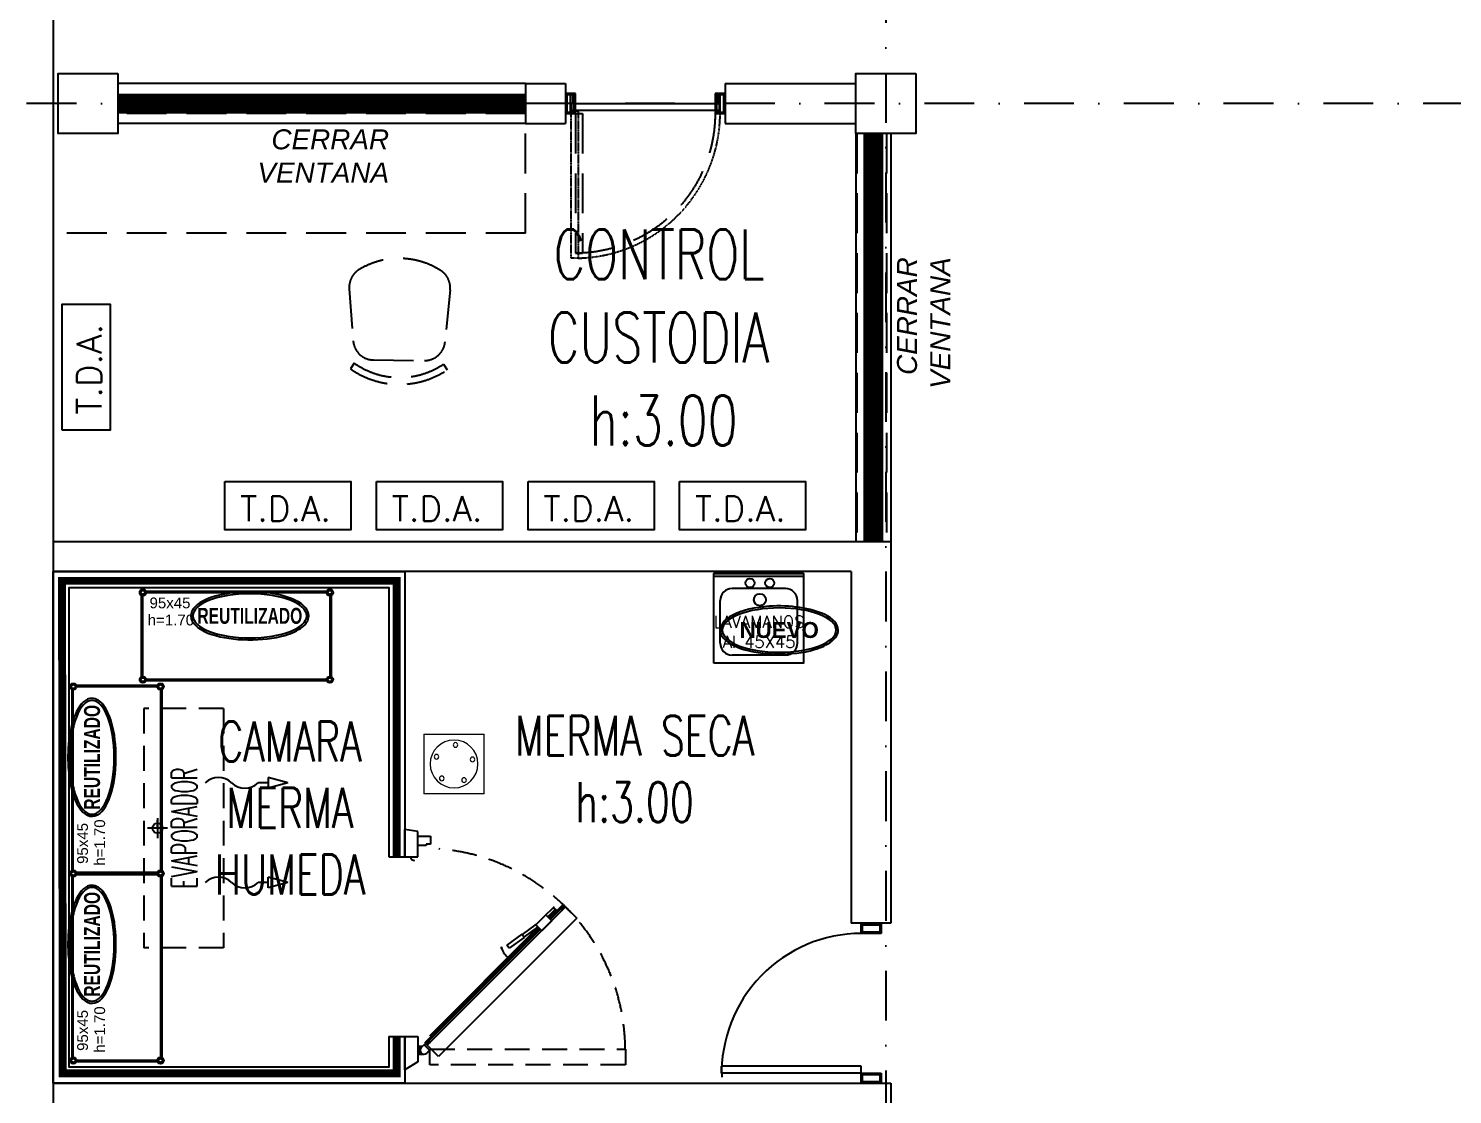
# Model space of a CAD drawing. Header units: millimetres. Extents: x 340 to 1003762, y 22 to 362022.
# Drawn here: x 591922 to 599061, y 294089 to 299433 of the extents above; entities that cross this region are included whole.
import ezdxf
from ezdxf.enums import TextEntityAlignment as Align

# ---------------------------------------------------------------- set-up
doc = ezdxf.new("R2010")
doc.units = ezdxf.units.MM
for name, pattern in [('LSBB_P_002 - PLANTA 1° NIVEL SALA DE VENTAS$0$000_ALTILLO PROPUESTA$0$HIDDEN', [0.375, 0.25, -0.125]), ('LSBB_P_002 - PLANTA 1° NIVEL SALA DE VENTAS$0$CONTINUOS', [0]), ('LSBB_P_002 - PLANTA 1° NIVEL SALA DE VENTAS$0$DASHDOT2', [0.5, 0.25, -0.125, 0, -0.125]), ('LSBB_P_002 - PLANTA 1° NIVEL SALA DE VENTAS$0$DASHED', [0.75, 0.5, -0.25]), ('LSBB_P_002 - PLANTA 1° NIVEL SALA DE VENTAS$0$HIDDEN', [0.375, 0.25, -0.125]), ('LSBB_P_002 - PLANTA 1° NIVEL SALA DE VENTAS$0$HIDDENX2', [0.75, 0.5, -0.25])]:
    doc.linetypes.add(name, pattern=pattern)
for name, color, linetype in [('A-DEMOLICION SV', 40, 'Continuous'), ('LSBB_P_002 - PLANTA 1° NIVEL SALA DE VENTAS$0$A-ACTIVOS NUEVOS', 20, 'Continuous'), ('LSBB_P_002 - PLANTA 1° NIVEL SALA DE VENTAS$0$A-ACTIVOS REUTILIZADOS', 7, 'Continuous'), ('LSBB_P_002 - PLANTA 1° NIVEL SALA DE VENTAS$0$A-Artefactos', 8, 'Continuous'), ('LSBB_P_002 - PLANTA 1° NIVEL SALA DE VENTAS$0$A-DEMOLICIONES', 30, 'LSBB_P_002 - PLANTA 1° NIVEL SALA DE VENTAS$0$DASHED'), ('LSBB_P_002 - PLANTA 1° NIVEL SALA DE VENTAS$0$A-DETL-0002', 2, 'Continuous'), ('LSBB_P_002 - PLANTA 1° NIVEL SALA DE VENTAS$0$A-DETL-0011', 8, 'Continuous'), ('LSBB_P_002 - PLANTA 1° NIVEL SALA DE VENTAS$0$A-Equipamiento acero inox', 8, 'Continuous'), ('LSBB_P_002 - PLANTA 1° NIVEL SALA DE VENTAS$0$A-EVAPORADOR', 8, 'Continuous'), ('LSBB_P_002 - PLANTA 1° NIVEL SALA DE VENTAS$0$A-MOBILIARIO', 8, 'Continuous'), ('LSBB_P_002 - PLANTA 1° NIVEL SALA DE VENTAS$0$A-PANEL CAMARA NUEVO', 10, 'LSBB_P_002 - PLANTA 1° NIVEL SALA DE VENTAS$0$CONTINUOS'), ('LSBB_P_002 - PLANTA 1° NIVEL SALA DE VENTAS$0$A-PILETAS NUEVAS', 8, 'Continuous'), ('LSBB_P_002 - PLANTA 1° NIVEL SALA DE VENTAS$0$A-PUERTAS NUEVAS', 10, 'Continuous'), ('LSBB_P_002 - PLANTA 1° NIVEL SALA DE VENTAS$0$A-SE CONSTRUYE RELLENO', 10, 'LSBB_P_002 - PLANTA 1° NIVEL SALA DE VENTAS$0$CONTINUOS'), ('LSBB_P_002 - PLANTA 1° NIVEL SALA DE VENTAS$0$A-TDA', 14, 'Continuous'), ('LSBB_P_002 - PLANTA 1° NIVEL SALA DE VENTAS$0$A-Textos', 2, 'Continuous'), ('LSBB_P_002 - PLANTA 1° NIVEL SALA DE VENTAS$0$EJES', 8, 'LSBB_P_002 - PLANTA 1° NIVEL SALA DE VENTAS$0$DASHDOT2'), ('LSBB_P_002 - PLANTA 1° NIVEL SALA DE VENTAS$0$ESTRUCTURA', 5, 'Continuous'), ('LSBB_P_002 - PLANTA 1° NIVEL SALA DE VENTAS$0$MUROS', 5, 'Continuous'), ('LSBB_P_002 - PLANTA 1° NIVEL SALA DE VENTAS$0$PUERTAS', 2, 'Continuous'), ('LSBB_P_002 - PLANTA 1° NIVEL SALA DE VENTAS$0$TAB-REJA', 1, 'Continuous'), ('LSBB_P_002 - PLANTA 1° NIVEL SALA DE VENTAS$0$TABIQUE', 3, 'Continuous'), ('LSBB_P_002 - PLANTA 1° NIVEL SALA DE VENTAS$0$TEXTOS', 7, 'Continuous')]:
    doc.layers.add(name, color=color, linetype=linetype)
doc.styles.add('LSBB_P_002 - PLANTA 1° NIVEL SALA DE VENTAS$0$ARIAL', font='')
doc.styles.add('LSBB_P_002 - PLANTA 1° NIVEL SALA DE VENTAS$0$ROMANS', font='romans')
doc.styles.add('LSBB_P_002 - PLANTA 1° NIVEL SALA DE VENTAS$0$ROMANS20', font='ROMANS8.SHX', dxfattribs={"width": 0.9, "height": 2})
doc.styles.add('LSBB_P_002 - PLANTA 1° NIVEL SALA DE VENTAS$0$SANSSERIF', font='sas_____.pfb')
doc.styles.get('LSBB_P_002 - PLANTA 1° NIVEL SALA DE VENTAS$0$ARIAL').set_extended_font_data('Arial', bold=True)

# ---------------------------------------------------------------- blocks, each defined once
blk = doc.blocks.new('LSBB_P_002 - PLANTA 1° NIVEL SALA DE VENTAS$0$A$C18211239')
at = {"layer": 'LSBB_P_002 - PLANTA 1° NIVEL SALA DE VENTAS$0$A-TDA'}
blk.add_lwpolyline([(0, 0.1934), (0.5054, 0.1934), (0.5054, 0), (0, 0)], close=True, dxfattribs=at)
at = {"layer": 'LSBB_P_002 - PLANTA 1° NIVEL SALA DE VENTAS$0$A-TDA', "style": 'LSBB_P_002 - PLANTA 1° NIVEL SALA DE VENTAS$0$ROMANS'}
blk.add_text('T.D.A.', height=0.1, dxfattribs=at).set_placement((0.0614, 0.0346))
blk = doc.blocks.new('LSBB_P_002 - PLANTA 1° NIVEL SALA DE VENTAS$0$A$C282C68B8')
at = {"layer": 'LSBB_P_002 - PLANTA 1° NIVEL SALA DE VENTAS$0$A-Equipamiento acero inox', "linetype": 'Continuous'}
for points in [[(0.0097, 0.0308), (0.0097, 0.4386)], [(0.0161, 0.0321), (0.0161, 0.4373)], [(0.0308, 0.4597), (0.9386, 0.4597)], [(0.0321, 0.4534), (0.9373, 0.4534)], [(0.9534, 0.4373), (0.9534, 0.0321)], [(0.9597, 0.4386), (0.9597, 0.0308)], [(0.9386, 0.0097), (0.0308, 0.0097)], [(0.9373, 0.0161), (0.0321, 0.0161)]]:
    blk.add_lwpolyline(points, dxfattribs=at)
for centre, radius in [((0.0161, 0.4534), 0.0161), ((0.0161, 0.4534), 0.00971), ((0.9534, 0.4534), 0.0161), ((0.9534, 0.4534), 0.00971), ((0.0161, 0.0161), 0.0161), ((0.0161, 0.0161), 0.00971), ((0.9534, 0.0161), 0.0161), ((0.9534, 0.0161), 0.00971)]:
    blk.add_circle(centre, radius, dxfattribs=at)
blk = doc.blocks.new('LSBB_P_002 - PLANTA 1° NIVEL SALA DE VENTAS$0$A$C6D5A0C58')
at = {"layer": 'LSBB_P_002 - PLANTA 1° NIVEL SALA DE VENTAS$0$A-ACTIVOS REUTILIZADOS', "extrusion": (0, 0, -1)}
blk.add_ellipse((0, 0), major_axis=(0.2855, 0), ratio=0.388575, dxfattribs=at)
at = {"layer": 'LSBB_P_002 - PLANTA 1° NIVEL SALA DE VENTAS$0$A-ACTIVOS REUTILIZADOS'}
blk.add_open_spline([(0.2955, 0), (0.2955, -0.021), (0.2828, -0.0409), (0.2407, -0.0737), (0.2108, -0.0875), (0.0693, -0.1291), (-0.0893, -0.1272), (-0.2453, -0.0748), (-0.2842, -0.048), (-0.3027, 0.019), (-0.2777, 0.0523), (-0.188, 0.0987), (-0.1218, 0.1143), (0.0524, 0.1263), (0.163, 0.1102), (0.2698, 0.0572), (0.2955, 0.0303), (0.2955, 0)], degree=3, knots=[0, 0, 0, 0, 0.461791, 0.461791, 0.923583, 0.923583, 2.283227, 2.283227, 3.034626, 3.034626, 3.786024, 3.786024, 4.537423, 4.537423, 5.618495, 5.618495, 6.283185, 6.283185, 6.283185, 6.283185], dxfattribs=at)
at = {"layer": 'LSBB_P_002 - PLANTA 1° NIVEL SALA DE VENTAS$0$A-ACTIVOS REUTILIZADOS', "style": 'LSBB_P_002 - PLANTA 1° NIVEL SALA DE VENTAS$0$ARIAL', "width": 0.7}
blk.add_text('REUTILIZADO', height=0.08, dxfattribs=at).set_placement((0, 0), align=Align.MIDDLE_CENTER)
blk = doc.blocks.new('LSBB_P_002 - PLANTA 1° NIVEL SALA DE VENTAS$0$A$C69995B83')
at = {"linetype": 'Continuous', "lineweight": 20}
for p, q in [((0, 0), (-0.3, 0)), ((-0.3, 0), (-0.3, -0.3)), ((0, -0.3), (0, 0)), ((-0.3, -0.3), (0, -0.3))]:
    blk.add_line(p, q, dxfattribs=at)
at = {"linetype": 'Continuous', "lineweight": 20, "const_width": 0.00333}
blk.add_lwpolyline([(-0.3, -0.3), (-0.3, 0), (0, 0), (0, -0.3)], close=True, dxfattribs=at)
at = {"linetype": 'Continuous', "lineweight": 20}
for centre, radius in [((-0.15, -0.15), 0.1199), ((-0.1863, -0.062), 0.0117), ((-0.0775, -0.0883), 0.0117), ((-0.2449, -0.1573), 0.0117), ((-0.2449, -0.1573), 0.0117), ((-0.0689, -0.1999), 0.0117), ((-0.1724, -0.2425), 0.0117)]:
    blk.add_circle(centre, radius, dxfattribs=at)
blk = doc.blocks.new('LSBB_P_002 - PLANTA 1° NIVEL SALA DE VENTAS$0$EVC5-302-22')
at = {"linetype": 'LSBB_P_002 - PLANTA 1° NIVEL SALA DE VENTAS$0$HIDDEN', "ltscale": 0.5}
for p, q in [((2.3, -0.1), (1.1, -0.1)), ((1.1, -0.5), (1.1, -0.1)), ((2.3, -0.5), (2.3, -0.1)), ((2.3, -0.5), (1.1, -0.5))]:
    blk.add_line(p, q, dxfattribs=at)
for p, q in [((1.7, -0.2188), (1.7, -0.1188)), ((1.75, -0.1688), (1.65, -0.1688)), ((1.7, -0.1688), (1.74, -0.1688)), ((1.4269, -0.7226), (1.4269, -0.6726)), ((1.9269, -0.7226), (1.9269, -0.6726)), ((1.4001, -0.7226), (1.4537, -0.7226)), ((1.4269, -0.8226), (1.4001, -0.7226)), ((1.4269, -0.8226), (1.4537, -0.7226)), ((1.9537, -0.7226), (1.9001, -0.7226)), ((1.9269, -0.8226), (1.9001, -0.7226)), ((1.9269, -0.8226), (1.9537, -0.7226))]:
    blk.add_line(p, q)
blk.add_circle((1.7, -0.1688), 0.025)
for centre, start, end in [((1.3584, -0.4738), 315.9581, 44.0419), ((1.8584, -0.4738), 315.9581, 44.0419), ((1.4954, -0.6063), 135.9581, 224.0419), ((1.9954, -0.6063), 135.9581, 224.0419)]:
    blk.add_arc(centre, 0.0953, start, end)
at = {"style": 'LSBB_P_002 - PLANTA 1° NIVEL SALA DE VENTAS$0$ROMANS20', "width": 0.55}
blk.add_text('EVAPORADOR', height=0.128, dxfattribs=at).set_placement((1.7009, -0.3034), align=Align.MIDDLE)
blk = doc.blocks.new('LSBB_P_002 - PLANTA 1° NIVEL SALA DE VENTAS$0$P-AL3')
at = {"layer": 'LSBB_P_002 - PLANTA 1° NIVEL SALA DE VENTAS$0$A-DETL-0002'}
for p, q in [((-2358.39, -11212.39), (-2358.64, -11212.39)), ((-2357.88, -11212.39), (-2358.14, -11212.39)), ((-2357.88, -11212.39), (-2358.14, -11212.39))]:
    blk.add_line(p, q, dxfattribs=at)
for points in [[(-2361.14, -11213.89), (-2358.64, -11213.89), (-2358.64, -11203.89), (-2361.14, -11203.89)], [(-2281.14, -11213.89), (-2283.64, -11213.89), (-2283.64, -11203.89), (-2281.14, -11203.89)]]:
    blk.add_lwpolyline(points, close=True, dxfattribs=at)
at = {"layer": 'LSBB_P_002 - PLANTA 1° NIVEL SALA DE VENTAS$0$A-DETL-0002', "flags": 128}
for points in [[(-2358, -11203.89), (-2357.64, -11204.24), (-2357.64, -11208.89), (-2358.64, -11208.89), (-2358.64, -11203.89), (-2358, -11203.89)], [(-2284.29, -11203.89), (-2284.64, -11204.24), (-2284.64, -11208.89), (-2283.64, -11208.89), (-2283.64, -11203.89), (-2284.29, -11203.89)]]:
    blk.add_lwpolyline(points, dxfattribs=at)
at = {"layer": 'LSBB_P_002 - PLANTA 1° NIVEL SALA DE VENTAS$0$A-DETL-0002'}
blk.add_lwpolyline([(-2358.39, -11212.39), (-2358.39, -11209.72), (-2358.14, -11209.72), (-2358.14, -11212.39)], dxfattribs=at)
at = {"layer": 'LSBB_P_002 - PLANTA 1° NIVEL SALA DE VENTAS$0$A-DETL-0002', "flags": 128}
blk.add_lwpolyline([(-2284.15, -11212.39), (-2358.14, -11212.39), (-2358.14, -11208.89), (-2284.15, -11208.89)], close=True, dxfattribs=at)
at = {"layer": 'LSBB_P_002 - PLANTA 1° NIVEL SALA DE VENTAS$0$A-DETL-0002'}
blk.add_arc((-2358.26, -11212.39), 0.381, 180, 0, dxfattribs=at)
at = {"layer": 'LSBB_P_002 - PLANTA 1° NIVEL SALA DE VENTAS$0$A-DETL-0011', "linetype": 'LSBB_P_002 - PLANTA 1° NIVEL SALA DE VENTAS$0$HIDDENX2', "ltscale": 0.3, "flags": 128}
blk.add_lwpolyline([(-2358.26, -11286.38), (-2358.26, -11212.51), (-2354.76, -11212.51), (-2354.76, -11286.38)], close=True, dxfattribs=at)
at = {"layer": 'LSBB_P_002 - PLANTA 1° NIVEL SALA DE VENTAS$0$A-DETL-0011', "linetype": 'LSBB_P_002 - PLANTA 1° NIVEL SALA DE VENTAS$0$HIDDENX2', "ltscale": 0.3}
blk.add_arc((-2356.45, -11213.59), 72.81, 271.32984, 359.7643, dxfattribs=at)
blk = doc.blocks.new('LSBB_P_002 - PLANTA 1° NIVEL SALA DE VENTAS$0$A$C529333AF')
at = {"layer": 'LSBB_P_002 - PLANTA 1° NIVEL SALA DE VENTAS$0$A-ACTIVOS NUEVOS', "extrusion": (0, 0, -1)}
blk.add_ellipse((0, 0), major_axis=(0.2855, 0), ratio=0.388575, dxfattribs=at)
at = {"layer": 'LSBB_P_002 - PLANTA 1° NIVEL SALA DE VENTAS$0$A-ACTIVOS NUEVOS'}
blk.add_open_spline([(0.2955, 0), (0.2955, -0.021), (0.2828, -0.0409), (0.2407, -0.0737), (0.2108, -0.0875), (0.0693, -0.1291), (-0.0893, -0.1272), (-0.2453, -0.0748), (-0.2842, -0.048), (-0.3027, 0.019), (-0.2777, 0.0523), (-0.188, 0.0987), (-0.1218, 0.1143), (0.0524, 0.1263), (0.163, 0.1102), (0.2698, 0.0572), (0.2955, 0.0303), (0.2955, 0)], degree=3, knots=[0, 0, 0, 0, 0.461791, 0.461791, 0.923583, 0.923583, 2.283227, 2.283227, 3.034626, 3.034626, 3.786024, 3.786024, 4.537423, 4.537423, 5.618495, 5.618495, 6.283185, 6.283185, 6.283185, 6.283185], dxfattribs=at)
at = {"layer": 'LSBB_P_002 - PLANTA 1° NIVEL SALA DE VENTAS$0$A-ACTIVOS NUEVOS', "insert": (0, 0), "char_height": 0.08, "attachment_point": 5, "style": 'LSBB_P_002 - PLANTA 1° NIVEL SALA DE VENTAS$0$ARIAL'}
blk.add_mtext_dynamic_manual_height_columns('NUEVO', width=0.536552, gutter_width=0.7, heights=[0], dxfattribs=at)
blk = doc.blocks.new('LSBB_P_002 - PLANTA 1° NIVEL SALA DE VENTAS$0$A$C51DB38BC')
at = {"ltscale": 10}
h = blk.add_hatch(color=256, dxfattribs=at)
h.paths.add_polyline_path([(0.5012, 0.623), (0.507, 0.6276), (0.5086, 0.6235)])
h.paths.add_polyline_path([(0.5616, 0.6673), (0.5592, 0.6602), (0.5556, 0.6628)])
for p, q in [((0.3011, 0.9458), (0.3577, 1.0023)), ((0.3577, 1.0023), (1.0507, 0.3094)), ((0.2908, 0.9323), (0.2908, 0.9323)), ((0.2909, 0.9318), (0.3579, 0.8648)), ((0.3042, 0.931), (0.2916, 0.9329)), ((0.3006, 0.9452), (0.2946, 0.9392)), ((0.2946, 0.9382), (0.2971, 0.9357)), ((0.3004, 0.9429), (0.2962, 0.9387)), ((0.2962, 0.9387), (0.2981, 0.9368)), ((0.2999, 0.9395), (0.2974, 0.9383)), ((0.2981, 0.9357), (0.2981, 0.9357)), ((0.2987, 0.9299), (0.3031, 0.9252)), ((0.3098, 0.9296), (0.2999, 0.9395)), ((0.3011, 0.9458), (0.9941, 0.2528)), ((0.3011, 0.9458), (0.9941, 0.2528)), ((0.3011, 0.9458), (0.9941, 0.2528)), ((0.3017, 0.9442), (0.3011, 0.9437)), ((0.3017, 0.9442), (0.3015, 0.944)), ((0.3017, 0.9452), (0.3017, 0.9452)), ((0.3086, 0.9271), (0.3098, 0.9296)), ((0.3131, 0.9302), (0.3089, 0.926)), ((0.3154, 0.9304), (0.3094, 0.9244)), ((0.3144, 0.9315), (0.3139, 0.9309)), ((0.3154, 0.9315), (0.3154, 0.9315)), ((0.3004, 0.8885), (0.3129, 0.876)), ((0.3031, 0.9252), (0.3607, 0.8676)), ((0.3048, 0.8841), (0.3144, 0.8938)), ((0.3059, 0.9279), (0.3059, 0.9279)), ((0.3084, 0.9244), (0.3059, 0.9269)), ((0.3059, 0.9269), (0.3629, 0.8698)), ((0.3089, 0.926), (0.307, 0.9279)), ((0.3117, 0.8998), (0.3523, 0.8592)), ((0.3129, 0.876), (0.341, 0.8479)), ((0.3144, 0.8938), (0.3507, 0.8575)), ((0.341, 0.8479), (0.37, 0.8769)), ((0.37, 0.8769), (0.4203, 0.8266)), ((0.341, 0.8479), (0.3913, 0.7976)), ((0.3872, 0.7996), (0.4392, 0.7279)), ((0.3913, 0.7976), (0.4203, 0.8266)), ((0.401, 0.8072), (0.4518, 0.7371)), ((0.4026, 0.8089), (0.9481, 0.2634)), ((0.9801, 0.2426), (0.4082, 0.8145)), ((0.9735, 0.2548), (0.411, 0.8173)), ((0.9752, 0.2576), (0.4133, 0.8195)), ((0.4534, 0.7383), (0.4375, 0.7268)), ((0.4375, 0.7268), (0.4924, 0.6511)), ((0.4534, 0.7383), (0.5082, 0.6626)), ((0.5082, 0.6626), (0.4924, 0.6511)), ((1.0507, 0.3094), (0.9941, 0.2528)), ((-0.0535, 0.205), (-0.0535, 0.2691)), ((-0.0535, 0.2691), (-0.0143, 0.2691)), ((-0.0143, 0.2691), (-0.0143, 0.248)), ((-0.0143, 0.248), (-0.0067, 0.248)), ((-0.0067, 0.248), (-0.0067, 0.205)), ((0.9787, 0.2671), (0.9727, 0.2611)), ((0.9727, 0.2601), (0.9752, 0.2576)), ((0.9782, 0.2503), (0.9735, 0.2548)), ((0.9785, 0.2648), (0.9743, 0.2606)), ((0.9743, 0.2606), (0.9762, 0.2586)), ((0.9754, 0.2603), (0.9779, 0.2615)), ((0.9762, 0.2576), (0.9762, 0.2576)), ((0.9779, 0.2615), (0.9878, 0.2516)), ((0.9798, 0.2661), (0.9792, 0.2655)), ((0.9793, 0.2559), (0.9813, 0.2433)), ((0.9798, 0.2671), (0.9798, 0.2671)), ((0.9806, 0.2425), (0.9806, 0.2425)), ((0.984, 0.2498), (0.984, 0.2498)), ((0.9865, 0.2463), (0.984, 0.2487)), ((1.0124, 0.2711), (0.9849, 0.2436)), ((0.9919, 0.2365), (0.9849, 0.2436)), ((0.987, 0.2479), (0.9851, 0.2498)), ((0.9878, 0.2516), (0.9866, 0.2491)), ((0.9913, 0.2521), (0.987, 0.2479)), ((0.9936, 0.2523), (0.9876, 0.2463)), ((1.0195, 0.2641), (0.9919, 0.2365)), ((0.9919, 0.2365), (1.0057, 0.2227)), ((0.9925, 0.2533), (0.992, 0.2528)), ((0.9925, 0.2533), (0.9923, 0.2532)), ((0.9936, 0.2533), (0.9936, 0.2533)), ((1, 0.2284), (1, 0.215)), ((1, 0.215), (1, 0.205)), ((1, 0.215), (1.039, 0.215)), ((1, 0.215), (1.039, 0.215)), ((1.0195, 0.2641), (1.0124, 0.2711)), ((1.0333, 0.2503), (1.0195, 0.2641)), ((1.039, 0.215), (1.039, 0.2345)), ((1.039, 0.205), (1.039, 0.215)), ((-0.078, 0.205), (-0.088, 0.14)), ((0.05, 0.205), (-0.078, 0.205)), ((0.05, 0.14), (0.05, 0.205)), ((0.95, 0.205), (1.078, 0.205)), ((0.95, 0.14), (0.95, 0.205)), ((1, 0.205), (1.039, 0.205)), ((1, 0.205), (1.039, 0.205)), ((1.078, 0.205), (1.117, 0.14)), ((0.05, 0.14), (-0.088, 0.14)), ((1.117, 0.14), (0.95, 0.14))]:
    blk.add_line(p, q)
for p, q in [((0.5616, 0.6673), (0.5556, 0.6628)), ((0.5592, 0.6602), (0.5556, 0.6628)), ((0.5616, 0.6673), (0.5592, 0.6602)), ((0.5012, 0.623), (0.507, 0.6276)), ((0.5012, 0.623), (0.5086, 0.6235)), ((0.5086, 0.6235), (0.507, 0.6276))]:
    blk.add_line(p, q, dxfattribs=at)
at = {"color": 8, "linetype": 'LSBB_P_002 - PLANTA 1° NIVEL SALA DE VENTAS$0$HIDDEN', "ltscale": 0.5, "elevation": 0}
blk.add_lwpolyline([(1.0931, 1.246), (1.0931, 0.266), (1.0131, 0.266), (1.0131, 1.246)], close=True, dxfattribs=at)
at = {"color": 8, "linetype": 'LSBB_P_002 - PLANTA 1° NIVEL SALA DE VENTAS$0$HIDDEN', "ltscale": 0.5}
blk.add_arc((1.0208, 0.2317), 1.0139, 90.43843, 175.56887, dxfattribs=at)
for centre, radius, start, end in [((0.2915, 0.9322), 0.00075, 80, 170.66084), ((0.2915, 0.9322), 0.00075, 170.66084, 260), ((0.2951, 0.9387), 0.00075, 135, 225), ((0.2976, 0.9362), 0.00075, 225, 315), ((0.2975, 0.938), 0.00025, 116.56505, 225), ((0.2976, 0.9362), 0.00075, 315, 45), ((0.3011, 0.9447), 0.00075, 45, 135), ((0.3011, 0.9447), 0.00075, 315, 45), ((0.3064, 0.9274), 0.00075, 45, 135), ((0.3149, 0.9309), 0.00075, 45, 135), ((0.3149, 0.9309), 0.00075, 315, 45), ((0.3064, 0.9274), 0.00075, 135, 225), ((0.3083, 0.9272), 0.00025, 225, 333.43495), ((0.3089, 0.9249), 0.00075, 225, 315), ((0.9732, 0.2606), 0.00075, 135, 225), ((0.9757, 0.2581), 0.00075, 225, 315), ((0.9757, 0.2581), 0.00075, 315, 45), ((0.9792, 0.2666), 0.00075, 45, 135), ((0.9792, 0.2666), 0.00075, 315, 45), ((0.9805, 0.2432), 0.00075, 190, 279.33916), ((0.9805, 0.2432), 0.00075, 279.33916, 10), ((0.9845, 0.2493), 0.00075, 135, 225), ((0.9845, 0.2493), 0.00075, 45, 135), ((0.987, 0.2468), 0.00075, 225, 315), ((0.993, 0.2528), 0.00075, 45, 135), ((0.993, 0.2528), 0.00075, 315, 45), ((1.0195, 0.2365), 0.0195, 225, 45), ((1.0195, 0.2345), 0.0195, 0, 2.93953), ((0.0476, 0.189), 0.0201, 276.97271, 0)]:
    blk.add_arc(centre, radius, start, end)
at = {"ltscale": 10}
blk.add_arc((0.4674, 0.7325), 0.1146, 290.71105, 321.72842, dxfattribs=at)
for points in [[(0.3131, 0.9302), (0.3128, 0.9305), (0.3124, 0.9308), (0.3111, 0.9317), (0.3103, 0.9323), (0.3086, 0.9336), (0.3078, 0.9342), (0.3065, 0.9355), (0.3059, 0.9361), (0.3047, 0.9373), (0.3042, 0.9379), (0.3027, 0.9398), (0.3017, 0.9411), (0.3006, 0.9426), (0.3005, 0.9428), (0.3004, 0.9429)], [(0.9785, 0.2648), (0.9788, 0.2644), (0.9791, 0.2641), (0.98, 0.2628), (0.9806, 0.262), (0.9819, 0.2603), (0.9826, 0.2595), (0.9838, 0.2581), (0.9844, 0.2575), (0.9856, 0.2564), (0.9862, 0.2559), (0.9881, 0.2543), (0.9895, 0.2534), (0.9909, 0.2523), (0.9911, 0.2522), (0.9913, 0.2521)]]:
    blk.add_open_spline(points, degree=3, knots=[0.165357, 0.165357, 0.165357, 0.165357, 1.560415, 1.560415, 4.681244, 4.681244, 7.739395, 7.739395, 10.144269, 10.144269, 12.549143, 12.549143, 17.358892, 17.358892, 17.945413, 17.945413, 17.945413, 17.945413])
for points in [[(0.3139, 0.9309), (0.3068, 0.9366), (0.3011, 0.9437)], [(0.9792, 0.2655), (0.9849, 0.2585), (0.992, 0.2528)]]:
    blk.add_spline(points, degree=3)
blk = doc.blocks.new('LSBB_P_002 - PLANTA 1° NIVEL SALA DE VENTAS$0$DEMOL')
at = {"layer": 'LSBB_P_002 - PLANTA 1° NIVEL SALA DE VENTAS$0$A-DEMOLICIONES', "linetype": 'LSBB_P_002 - PLANTA 1° NIVEL SALA DE VENTAS$0$000_ALTILLO PROPUESTA$0$HIDDEN', "ltscale": 0.8}
for p, q in [((1017.6332, 313.2656), (1015.5872, 313.2656)), ((1017.6332, 313.2656), (1015.5872, 313.2656)), ((1017.6332, 313.202), (1015.5872, 313.202)), ((1017.8832, 313.2156), (1017.8332, 313.2156)), ((1017.8332, 313.2156), (1017.8332, 313.1156)), ((1017.8832, 313.2156), (1017.8332, 313.2156)), ((1017.8332, 313.2156), (1017.8332, 313.1156)), ((1017.877, 313.2094), (1017.8395, 313.2094)), ((1017.8395, 313.2094), (1017.8395, 313.1219)), ((1017.877, 313.2094), (1017.8395, 313.2094)), ((1017.8395, 313.2094), (1017.8395, 313.1219)), ((1017.877, 313.1219), (1017.877, 313.2094)), ((1017.877, 313.1219), (1017.877, 313.2094)), ((1017.8832, 313.1156), (1017.8832, 313.2156)), ((1017.8832, 313.1156), (1017.8832, 313.2156)), ((1018.6332, 313.2156), (1018.5832, 313.2156)), ((1018.5832, 313.2156), (1018.5832, 313.1156)), ((1018.6332, 313.2156), (1018.5832, 313.2156)), ((1018.5832, 313.2156), (1018.5832, 313.1156)), ((1018.627, 313.2094), (1018.5895, 313.2094)), ((1018.5895, 313.2094), (1018.5895, 313.1219)), ((1018.627, 313.2094), (1018.5895, 313.2094)), ((1018.5895, 313.2094), (1018.5895, 313.1219)), ((1018.627, 313.1219), (1018.627, 313.2094)), ((1018.627, 313.1219), (1018.627, 313.2094)), ((1018.6332, 313.1156), (1018.6332, 313.2156)), ((1018.6332, 313.1156), (1018.6332, 313.2156)), ((1017.6332, 313.182), (1015.5872, 313.182)), ((1017.6332, 313.1156), (1015.5872, 313.1156)), ((1017.6332, 313.1156), (1015.5872, 313.1156)), ((1017.6332, 312.5156), (1017.6332, 313.1156)), ((1017.8332, 313.1156), (1017.8832, 313.1156)), ((1017.8332, 313.1156), (1017.8832, 313.1156)), ((1017.8395, 313.1219), (1017.877, 313.1219)), ((1017.8395, 313.1219), (1017.877, 313.1219)), ((1017.8832, 313.1156), (1017.8832, 312.4156)), ((1017.8832, 313.1156), (1017.9182, 313.1156)), ((1017.8832, 313.1156), (1017.8832, 312.4156)), ((1017.8832, 313.1156), (1017.9182, 313.1156)), ((1017.9182, 313.1156), (1017.9182, 312.4156)), ((1017.9182, 313.1156), (1017.9182, 312.4156)), ((1018.5832, 313.1156), (1018.6332, 313.1156)), ((1018.5832, 313.1156), (1018.6332, 313.1156)), ((1018.5895, 313.1219), (1018.627, 313.1219)), ((1018.5895, 313.1219), (1018.627, 313.1219)), ((1019.2932, 313.0156), (1019.2932, 310.9696)), ((1019.3569, 313.0156), (1019.3569, 310.9696)), ((1019.3769, 313.0156), (1019.3769, 310.9696)), ((1019.4432, 313.0156), (1019.4432, 310.9696)), ((1017.6332, 312.5156), (1015.2645, 312.5156)), ((1017.8832, 312.4156), (1017.9182, 312.4156)), ((1017.8832, 312.4156), (1017.9182, 312.4156)), ((1016.7489, 312.2371), (1016.7688, 311.9754)), ((1017.2549, 312.2316), (1017.2294, 311.9705)), ((1016.7743, 311.8639), (1016.7546, 311.8357)), ((1016.8706, 311.8801), (1017.1256, 311.8773)), ((1017.2215, 311.8591), (1017.2406, 311.8305))]:
    blk.add_line(p, q, dxfattribs=at)
for centre, radius, start, end in [((1016.9994, 311.9991), 0.3899, 57.79053, 120.97659), ((1016.8518, 312.2449), 0.1032, 120.97659, 184.3533), ((1017.1522, 312.2417), 0.1032, 354.41382, 57.79053), ((1016.8717, 311.9833), 0.1032, 184.3533, 269.38356), ((1017.1267, 311.9805), 0.1032, 269.38356, 354.41382), ((1017.0014, 312.1882), 0.3959, 235.00321, 303.7639), ((1017.0014, 312.1882), 0.4303, 235.00321, 303.7639)]:
    blk.add_arc(centre, radius, start, end, dxfattribs=at)
at = {"layer": 'LSBB_P_002 - PLANTA 1° NIVEL SALA DE VENTAS$0$A-DEMOLICIONES', "linetype": 'LSBB_P_002 - PLANTA 1° NIVEL SALA DE VENTAS$0$000_ALTILLO PROPUESTA$0$HIDDEN', "ltscale": 0.8, "extrusion": (0, 0, -1)}
blk.add_ellipse((1017.8832, 313.1156), major_axis=(-0.495, 0.495), ratio=1, start_param=2.356194, end_param=3.956783, dxfattribs=at)
blk.add_ellipse((1017.8832, 313.1156), major_axis=(-0.495, 0.495), ratio=1, start_param=2.356194, end_param=3.956783, dxfattribs=at)
at = {"layer": 'LSBB_P_002 - PLANTA 1° NIVEL SALA DE VENTAS$0$A-DEMOLICIONES', "linetype": 'LSBB_P_002 - PLANTA 1° NIVEL SALA DE VENTAS$0$000_ALTILLO PROPUESTA$0$HIDDEN', "ltscale": 0.8, "style": 'LSBB_P_002 - PLANTA 1° NIVEL SALA DE VENTAS$0$ROMANS', "width": 0.7}
for s, p in [('CONTROL', (1017.7745, 312.2849, 0)), ('CUSTODIA', (1017.7453, 311.8682, 0)), ('h:3.00', (1017.9537, 311.4515, 0))]:
    blk.add_text(s, height=0.25, dxfattribs=at).set_placement(p)
blk = doc.blocks.new('LSBB_P_002 - PLANTA 1° NIVEL SALA DE VENTAS', base_point=(223.5696, 14.2202))
at = {"layer": 'LSBB_P_002 - PLANTA 1° NIVEL SALA DE VENTAS$0$A-Artefactos'}
for p, q in [((819.0269, 310.8095), (818.5769, 310.8095)), ((819.0269, 310.7945), (818.5769, 310.7945)), ((818.9357, 310.7345), (818.6682, 310.7345)), ((818.6082, 310.4603), (818.6082, 310.6745)), ((818.9957, 310.4603), (818.9957, 310.6745)), ((818.9357, 310.4003), (818.6682, 310.4003))]:
    blk.add_line(p, q, dxfattribs=at)
blk.add_lwpolyline([(818.5769, 310.3595), (818.5769, 310.8095), (819.0269, 310.8095), (819.0269, 310.3595)], close=True, dxfattribs=at)
for centre, radius in [((818.7578, 310.7621), 0.0225), ((818.8572, 310.7621), 0.0225), ((818.8075, 310.6784), 0.03)]:
    blk.add_circle(centre, radius, dxfattribs=at)
for centre, start, end in [((818.6682, 310.6745), 90, 180), ((818.9357, 310.6745), 0, 90), ((818.6682, 310.4603), 180, 270), ((818.9357, 310.4603), 270, 0)]:
    blk.add_arc(centre, 0.06, start, end, dxfattribs=at)
at = {"layer": 'LSBB_P_002 - PLANTA 1° NIVEL SALA DE VENTAS$0$A-PANEL CAMARA NUEVO'}
for points in [[(815.2645, 308.2551), (815.2645, 310.8196), (817.0273, 310.8196), (817.0273, 309.389)], [(816.947, 308.489), (816.9469, 308.3351), (815.3445, 308.3351), (815.3445, 310.7396), (816.9473, 310.7396), (816.9472, 309.389)], [(816.9472, 309.389), (817.0273, 309.389)], [(817.0273, 308.489), (817.0273, 308.2551), (815.2645, 308.2551)], [(816.947, 308.489), (817.0273, 308.489)]]:
    blk.add_lwpolyline(points, dxfattribs=at)
at = {"layer": 'LSBB_P_002 - PLANTA 1° NIVEL SALA DE VENTAS$0$A-SE CONSTRUYE RELLENO'}
for points, const_width in [([(817.6332, 313.1656), (815.5895, 313.1656)], 0.1), ([(819.377, 313.0156), (819.377, 310.9696)], 0.1), ([(816.9872, 309.389), (816.9872, 310.773), (815.3091, 310.773), (815.3127, 308.3047), (816.9866, 308.3047), (816.9872, 308.489)], 0.04)]:
    blk.add_lwpolyline(points, dxfattribs=dict(at, const_width=const_width))
at = {"layer": 'LSBB_P_002 - PLANTA 1° NIVEL SALA DE VENTAS$0$EJES'}
for p, q in [((819.4395, 327.8225), (819.4395, 242.5191)), ((877.8938, 313.1656), (769.0572, 313.1656))]:
    blk.add_line(p, q, dxfattribs=at)
at = {"layer": 'LSBB_P_002 - PLANTA 1° NIVEL SALA DE VENTAS$0$ESTRUCTURA'}
for points in [[(815.5895, 313.3156), (815.5895, 313.0156), (815.2895, 313.0156), (815.2895, 313.3156)], [(815.5895, 313.3156), (815.5895, 313.0156), (815.2895, 313.0156), (815.2895, 313.3156)], [(819.5895, 313.3156), (819.5895, 313.0156), (819.2895, 313.0156), (819.2895, 313.3156)]]:
    blk.add_lwpolyline(points, close=True, dxfattribs=at)
at = {"layer": 'LSBB_P_002 - PLANTA 1° NIVEL SALA DE VENTAS$0$MUROS'}
for p, q in [((815.2645, 321.3406), (815.2645, 313.3406)), ((815.2645, 313.3406), (815.2645, 305.5406)), ((815.2645, 313.3406), (815.2645, 305.5406)), ((815.2645, 313.3406), (815.2645, 305.5406)), ((817.6332, 313.2656), (817.6332, 313.0656)), ((817.6332, 313.2656), (817.8332, 313.2656)), ((817.6332, 313.2656), (817.6332, 313.0656)), ((817.6332, 313.2656), (817.8332, 313.2656)), ((817.8332, 313.2656), (817.8332, 313.0656)), ((817.8332, 313.2656), (817.8332, 313.0656)), ((818.6332, 313.2656), (819.2895, 313.2656)), ((818.6332, 313.2656), (818.6332, 313.0656)), ((818.6332, 313.2656), (819.2895, 313.2656)), ((818.6332, 313.2656), (818.6332, 313.0656)), ((817.6332, 313.0656), (817.8332, 313.0656)), ((817.6332, 313.0656), (817.8332, 313.0656)), ((818.6332, 313.0656), (819.2895, 313.0656)), ((818.6332, 313.0656), (819.2895, 313.0656)), ((815.2645, 310.9696), (819.4645, 310.9696)), ((815.2645, 310.9696), (819.4645, 310.9696)), ((819.4645, 310.9696), (819.4645, 309.4573)), ((819.4645, 310.9696), (819.4645, 309.4573)), ((819.2645, 310.8196), (815.2645, 310.8196)), ((819.2645, 310.8196), (815.2645, 310.8196)), ((819.2645, 310.8196), (819.2645, 309.4573)), ((819.2645, 310.8196), (819.2645, 309.4573)), ((819.2645, 309.4573), (819.2645, 309.0571)), ((819.2645, 309.4573), (819.2645, 309.0571)), ((819.4645, 309.4573), (819.4645, 309.0571)), ((819.4645, 309.4573), (819.4645, 309.0571)), ((819.4645, 309.0571), (819.2645, 309.0571)), ((819.4645, 309.0571), (819.2645, 309.0571)), ((815.2645, 308.2551), (819.4645, 308.2551)), ((815.2645, 308.2551), (819.4645, 308.2551)), ((819.4645, 308.2551), (819.4645, 308.1051)), ((819.4645, 308.2551), (819.4645, 308.1051))]:
    blk.add_line(p, q, dxfattribs=at)
at = {"layer": 'LSBB_P_002 - PLANTA 1° NIVEL SALA DE VENTAS$0$PUERTAS', "color": 8}
for p, q in [((819.3159, 309.0551), (819.4159, 309.0551)), ((819.3159, 309.0051), (819.3159, 309.0551)), ((819.3159, 309.0551), (819.4159, 309.0551)), ((819.3159, 309.0051), (819.3159, 309.0551)), ((819.4159, 309.0051), (819.3159, 309.0051)), ((819.4159, 309.0051), (819.3159, 309.0051)), ((819.3221, 309.0489), (819.4096, 309.0489)), ((819.3221, 309.0114), (819.3221, 309.0489)), ((819.3221, 309.0489), (819.4096, 309.0489)), ((819.3221, 309.0114), (819.3221, 309.0489)), ((819.4096, 309.0114), (819.3221, 309.0114)), ((819.4096, 309.0114), (819.3221, 309.0114)), ((819.4096, 309.0489), (819.4096, 309.0114)), ((819.4096, 309.0489), (819.4096, 309.0114)), ((819.4159, 309.0551), (819.4159, 309.0051)), ((819.4159, 309.0551), (819.4159, 309.0051)), ((819.3159, 308.3401), (818.6159, 308.3401)), ((818.6159, 308.3051), (818.6159, 308.3401)), ((819.3159, 308.3401), (818.6159, 308.3401)), ((818.6159, 308.3051), (818.6159, 308.3401)), ((819.3159, 308.3051), (818.6159, 308.3051)), ((819.3159, 308.3051), (818.6159, 308.3051)), ((819.3159, 308.3051), (819.3159, 308.3401)), ((819.3159, 308.3051), (819.3159, 308.3401)), ((819.3159, 308.3051), (819.4159, 308.3051)), ((819.3159, 308.2551), (819.3159, 308.3051)), ((819.3159, 308.3051), (819.4159, 308.3051)), ((819.3159, 308.2551), (819.3159, 308.3051)), ((819.3221, 308.2989), (819.4096, 308.2989)), ((819.3221, 308.2614), (819.3221, 308.2989)), ((819.3221, 308.2989), (819.4096, 308.2989)), ((819.3221, 308.2614), (819.3221, 308.2989)), ((819.4096, 308.2989), (819.4096, 308.2614)), ((819.4096, 308.2989), (819.4096, 308.2614)), ((819.4159, 308.3051), (819.4159, 308.2551)), ((819.4159, 308.3051), (819.4159, 308.2551)), ((819.4159, 308.2551), (819.3159, 308.2551)), ((819.4159, 308.2551), (819.3159, 308.2551)), ((819.4096, 308.2614), (819.3221, 308.2614)), ((819.4096, 308.2614), (819.3221, 308.2614))]:
    blk.add_line(p, q, dxfattribs=at)
at = {"layer": 'LSBB_P_002 - PLANTA 1° NIVEL SALA DE VENTAS$0$PUERTAS', "color": 4}
blk.add_ellipse((819.3159, 308.3051), major_axis=(-0.495, 0.495), ratio=1, start_param=-0.785398, end_param=0.815191, dxfattribs=at)
blk.add_ellipse((819.3159, 308.3051), major_axis=(-0.495, 0.495), ratio=1, start_param=-0.785398, end_param=0.815191, dxfattribs=at)
at = {"layer": 'LSBB_P_002 - PLANTA 1° NIVEL SALA DE VENTAS$0$TABIQUE'}
for points in [[(817.6332, 313.2656), (815.5872, 313.2656)], [(817.6332, 313.0656), (815.5895, 313.0656)], [(819.2895, 313.0156), (819.2895, 310.9696)], [(819.4645, 313.0156), (819.4645, 310.9696)]]:
    blk.add_lwpolyline(points, dxfattribs=at)
at = {"color": 240, "xscale": 0.01, "yscale": 0.01, "zscale": 0.01}
blk.add_blockref('LSBB_P_002 - PLANTA 1° NIVEL SALA DE VENTAS$0$P-AL3', (841.4447, 425.2545), dxfattribs=at)
at = {"layer": 'LSBB_P_002 - PLANTA 1° NIVEL SALA DE VENTAS$0$A-ACTIVOS NUEVOS'}
blk.add_blockref('LSBB_P_002 - PLANTA 1° NIVEL SALA DE VENTAS$0$A$C529333AF', (818.9046, 310.526), dxfattribs=at)
at = {"layer": 'LSBB_P_002 - PLANTA 1° NIVEL SALA DE VENTAS$0$A-ACTIVOS REUTILIZADOS'}
blk.add_blockref('LSBB_P_002 - PLANTA 1° NIVEL SALA DE VENTAS$0$A$C6D5A0C58', (816.2506, 310.5975), dxfattribs=at)
at = {"layer": 'LSBB_P_002 - PLANTA 1° NIVEL SALA DE VENTAS$0$A-ACTIVOS REUTILIZADOS', "rotation": 90}
for p in [(815.4594, 309.8881), (815.4594, 308.9508)]:
    blk.add_blockref('LSBB_P_002 - PLANTA 1° NIVEL SALA DE VENTAS$0$A$C6D5A0C58', p, dxfattribs=at)
at = {"layer": 'LSBB_P_002 - PLANTA 1° NIVEL SALA DE VENTAS$0$A-DEMOLICIONES'}
blk.add_blockref('LSBB_P_002 - PLANTA 1° NIVEL SALA DE VENTAS$0$DEMOL', (-200, 0), dxfattribs=at)
at = {"layer": 'LSBB_P_002 - PLANTA 1° NIVEL SALA DE VENTAS$0$A-Equipamiento acero inox'}
blk.add_blockref('LSBB_P_002 - PLANTA 1° NIVEL SALA DE VENTAS$0$A$C282C68B8', (815.6983, 310.2615), dxfattribs=at)
at = {"layer": 'LSBB_P_002 - PLANTA 1° NIVEL SALA DE VENTAS$0$A-Equipamiento acero inox', "rotation": 90}
for p in [(815.8191, 309.2895), (815.8191, 308.3522)]:
    blk.add_blockref('LSBB_P_002 - PLANTA 1° NIVEL SALA DE VENTAS$0$A$C282C68B8', p, dxfattribs=at)
at = {"layer": 'LSBB_P_002 - PLANTA 1° NIVEL SALA DE VENTAS$0$A-EVAPORADOR', "rotation": 90}
blk.add_blockref('LSBB_P_002 - PLANTA 1° NIVEL SALA DE VENTAS$0$EVC5-302-22', (815.6192, 307.8331), dxfattribs=at)
at = {"layer": 'LSBB_P_002 - PLANTA 1° NIVEL SALA DE VENTAS$0$A-PILETAS NUEVAS', "xscale": -1, "rotation": 90}
blk.add_blockref('LSBB_P_002 - PLANTA 1° NIVEL SALA DE VENTAS$0$A$C69995B83', (817.1244, 309.7051), dxfattribs=at)
at = {"layer": 'LSBB_P_002 - PLANTA 1° NIVEL SALA DE VENTAS$0$A-PUERTAS NUEVAS', "rotation": 270.0000340273318}
blk.add_blockref('LSBB_P_002 - PLANTA 1° NIVEL SALA DE VENTAS$0$A$C51DB38BC', (816.8873, 309.439), dxfattribs=at)
at = {"layer": 'LSBB_P_002 - PLANTA 1° NIVEL SALA DE VENTAS$0$TAB-REJA', "xscale": 1.25, "yscale": 1.25, "zscale": 1.25, "rotation": 90}
blk.add_blockref('LSBB_P_002 - PLANTA 1° NIVEL SALA DE VENTAS$0$A$C18211239', (815.5507, 311.5289), dxfattribs=at)
at = {"layer": 'LSBB_P_002 - PLANTA 1° NIVEL SALA DE VENTAS$0$TAB-REJA', "xscale": 1.25, "yscale": 1.25, "zscale": 1.25}
for p in [(817.6453, 311.0285), (818.4053, 311.0285), (816.1253, 311.0285), (816.8853, 311.0285)]:
    blk.add_blockref('LSBB_P_002 - PLANTA 1° NIVEL SALA DE VENTAS$0$A$C18211239', p, dxfattribs=at)
at = {"layer": 'LSBB_P_002 - PLANTA 1° NIVEL SALA DE VENTAS$0$A-Equipamiento acero inox', "style": 'LSBB_P_002 - PLANTA 1° NIVEL SALA DE VENTAS$0$SANSSERIF'}
for s, p in [('95x45', (815.8504, 310.6354)), ('h=1.70', (815.8548, 310.5495))]:
    blk.add_text(s, height=0.05395, dxfattribs=at).set_placement(p, align=Align.CENTER)
for s, p in [('h=1.70', (815.5248, 309.4607)), ('95x45', (815.4389, 309.4564)), ('h=1.70', (815.5248, 308.5234)), ('95x45', (815.4389, 308.5191))]:
    blk.add_text(s, height=0.05395, rotation=90, dxfattribs=at).set_placement(p, align=Align.CENTER)
at = {"layer": 'LSBB_P_002 - PLANTA 1° NIVEL SALA DE VENTAS$0$A-MOBILIARIO', "ltscale": 0.25, "insert": (818.8034, 310.5171), "char_height": 0.06, "width": 1.146377, "attachment_point": 5, "style": 'LSBB_P_002 - PLANTA 1° NIVEL SALA DE VENTAS$0$ROMANS'}
blk.add_mtext('\\A1;LAVAMANOS\\PAI 45X45', dxfattribs=at)
at = {"layer": 'LSBB_P_002 - PLANTA 1° NIVEL SALA DE VENTAS$0$A-Textos', "char_height": 0.2, "width": 3.652653, "attachment_point": 2, "style": 'LSBB_P_002 - PLANTA 1° NIVEL SALA DE VENTAS$0$ROMANS'}
for s, insert in [('{\\W0.7;CAMARA \\PMERMA\\PHUMEDA}', (816.4517, 310.0679)), ('{\\W0.7;MERMA SECA\\Ph:3.00}', (818.1795, 310.0969, 0))]:
    blk.add_mtext(s, dxfattribs=dict(at, insert=insert))
at = {"layer": 'LSBB_P_002 - PLANTA 1° NIVEL SALA DE VENTAS$0$TEXTOS', "ltscale": 3, "insert": (816.9486, 313.0362), "char_height": 0.1, "width": 0.830238, "attachment_point": 3, "style": 'LSBB_P_002 - PLANTA 1° NIVEL SALA DE VENTAS$0$ROMANS'}
blk.add_mtext('{\\fArial|b0|i1|c0|p34;CERRAR VENTANA}', dxfattribs=at)
at = {"layer": 'LSBB_P_002 - PLANTA 1° NIVEL SALA DE VENTAS$0$TEXTOS', "ltscale": 3, "insert": (819.4951, 312.3949), "char_height": 0.1, "width": 0.830238, "attachment_point": 3, "rotation": 90, "style": 'LSBB_P_002 - PLANTA 1° NIVEL SALA DE VENTAS$0$ROMANS'}
blk.add_mtext('{\\fArial|b0|i1|c0|p34;CERRAR VENTANA}', dxfattribs=at)

msp = doc.modelspace()

# ---------------------------------------------------------------- block references
at = {"layer": 'A-DEMOLICION SV', "xscale": 1000, "yscale": 1000, "zscale": 1000}
msp.add_blockref('LSBB_P_002 - PLANTA 1° NIVEL SALA DE VENTAS', (350.9, 111.5), dxfattribs=at)

doc.saveas('drawing.dxf')
